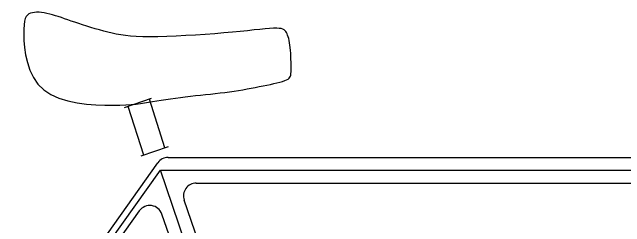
# Model space of a CAD drawing. Extents: x 1875.4 to 1948.3, y 1028.9 to 1071.4.
# Drawn here: x 1896.47 to 1920.34, y 1058.98 to 1067.35 of the extents above; entities that cross this region are included whole.
import ezdxf

# ---------------------------------------------------------------- set-up
doc = ezdxf.new("R2010")
doc.units = 0
doc.header["$MEASUREMENT"] = 0
for name, color, linetype in [('BLU', 5, 'Continuous'), ('blufram', 5, 'Continuous'), ('grefram', 3, 'Continuous'), ('RED', 1, 'Continuous')]:
    doc.layers.add(name, color=color, linetype=linetype)

# ---------------------------------------------------------------- blocks, each defined once
blk = doc.blocks.new('bikeseat')
at = {"layer": 'BLU'}
blk.add_lwpolyline([(1.169, 2.889), (1.365, 2.911), (1.56, 2.932), (1.755, 2.952), (1.948, 2.972), (2.139, 2.992), (2.327, 3.013), (2.513, 3.035), (2.695, 3.058), (2.873, 3.084), (3.046, 3.111), (3.216, 3.14), (3.382, 3.169), (3.543, 3.2), (3.7, 3.23), (3.854, 3.261), (4.003, 3.291), (4.148, 3.321), (4.287, 3.35), (4.419, 3.379), (4.543, 3.407), (4.656, 3.436), (4.757, 3.465), (4.846, 3.494), (4.919, 3.524), (4.976, 3.554), (5.02, 3.587), (5.051, 3.624), (5.072, 3.665), (5.084, 3.714), (5.091, 3.771), (5.093, 3.838), (5.093, 3.916), (5.093, 4.007), (5.093, 4.108), (5.092, 4.216), (5.09, 4.33), (5.086, 4.446), (5.081, 4.561), (5.074, 4.674), (5.064, 4.781), (5.052, 4.881), (5.037, 4.973), (5.02, 5.056), (5.002, 5.133), (4.981, 5.202), (4.959, 5.265), (4.936, 5.321), (4.912, 5.37), (4.886, 5.413), (4.857, 5.451), (4.82, 5.481), (4.773, 5.506), (4.711, 5.523), (4.633, 5.535), (4.533, 5.539), (4.41, 5.537), (4.26, 5.529), (4.083, 5.514), (3.88, 5.495), (3.65, 5.471), (3.395, 5.444), (3.114, 5.416), (2.808, 5.386), (2.477, 5.356), (2.122, 5.326), (1.751, 5.298), (1.37, 5.272), (0.987, 5.249), (0.611, 5.23), (0.247, 5.216), (-0.095, 5.206), (-0.409, 5.203), (-0.689, 5.206), (-0.938, 5.216), (-1.16, 5.232), (-1.36, 5.253), (-1.544, 5.279), (-1.717, 5.31), (-1.882, 5.346), (-2.045, 5.385), (-2.209, 5.427), (-2.376, 5.473), (-2.542, 5.52), (-2.707, 5.569), (-2.87, 5.619), (-3.029, 5.67), (-3.183, 5.72), (-3.331, 5.77), (-3.472, 5.818), (-3.606, 5.865), (-3.734, 5.91), (-3.857, 5.952), (-3.976, 5.991), (-4.091, 6.028), (-4.203, 6.061), (-4.313, 6.09), (-4.421, 6.115), (-4.527, 6.135), (-4.629, 6.151), (-4.728, 6.16), (-4.821, 6.163), (-4.908, 6.158), (-4.989, 6.146), (-5.061, 6.126), (-5.125, 6.097), (-5.18, 6.054), (-5.226, 5.995), (-5.263, 5.915), (-5.291, 5.809), (-5.311, 5.675), (-5.321, 5.509), (-5.323, 5.305), (-5.315, 5.063), (-5.292, 4.79), (-5.25, 4.499), (-5.182, 4.199), (-5.083, 3.901), (-4.948, 3.617), (-4.77, 3.357), (-4.545, 3.131), (-4.27, 2.949), (-3.953, 2.807), (-3.607, 2.701), (-3.244, 2.626), (-2.875, 2.576), (-2.513, 2.548), (-2.169, 2.535), (-1.855, 2.533), (-1.58, 2.538), (-1.341, 2.548), (-1.132, 2.562), (-0.946, 2.581), (-0.776, 2.602), (-0.617, 2.627), (-0.462, 2.652), (-0.304, 2.679), (-0.139, 2.707), (0.033, 2.734), (0.213, 2.762), (0.397, 2.789), (0.586, 2.815), (0.779, 2.841), (0.973, 2.866)], close=True, dxfattribs=at)
at = {"layer": 'RED'}
for p, q in [((-0.352, 2.801), (-1.416, 2.435)), ((0.181, 0.869), (-0.429, 2.774)), ((-0.646, 0.584), (-1.257, 2.489)), ((0.299, 0.91), (-0.765, 0.543))]:
    blk.add_line(p, q, dxfattribs=at)

msp = doc.modelspace()

# ---------------------------------------------------------------- linework, layer by layer
at = {"layer": 'blufram'}
for p, q in [((1888.949, 1042.443), (1902.246, 1061.19)), ((1909.734, 1039.443), (1902.246, 1061.19)), ((1902.246, 1061.19), (1926.246, 1061.19))]:
    msp.add_line(p, q, dxfattribs=at)
at = {"layer": 'grefram'}
for p, q in [((1902.552, 1061.69), (1926.246, 1061.69)), ((1888.981, 1042.919), (1902.145, 1061.479)), ((1903.648, 1060.69), (1926.246, 1060.69)), ((1909.659, 1041.198), (1903.175, 1060.027)), ((1889.868, 1043.306), (1901.427, 1059.603)), ((1908.777, 1040.687), (1902.307, 1059.476))]:
    msp.add_line(p, q, dxfattribs=at)
for centre, start, end in [((1902.552, 1061.19), 90, 144.6533), ((1903.648, 1060.19), 90, 199), ((1901.834, 1059.314), 19, 144.6533)]:
    msp.add_arc(centre, 0.5, start, end, dxfattribs=at)

# ---------------------------------------------------------------- block references
msp.add_blockref('bikeseat', (1902.246, 1061.19), dxfattribs=at)

doc.saveas('drawing.dxf')
